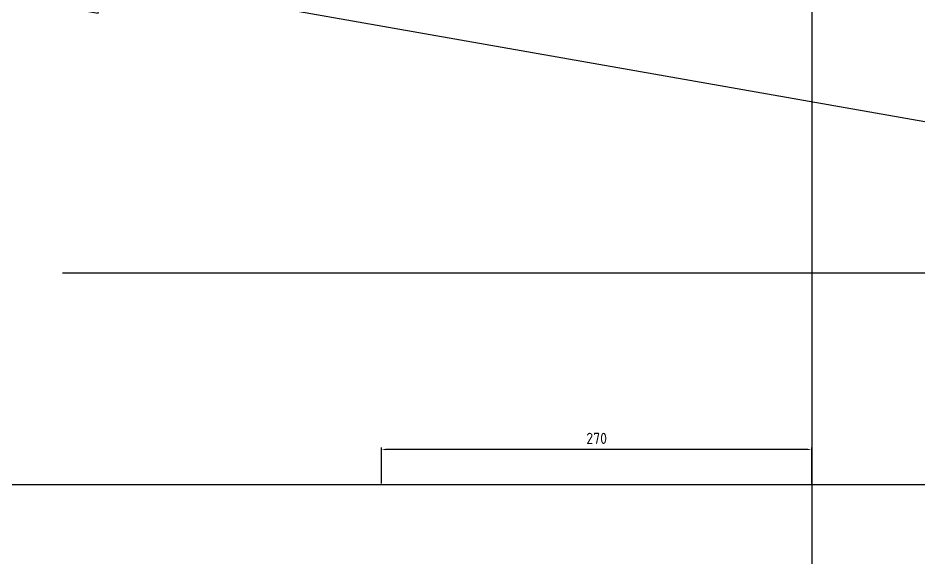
# Model space of a CAD drawing. Extents: x 426 to 4535, y 0 to 2050.
# Drawn here: x 1828 to 2394, y 40 to 383 of the extents above; entities that cross this region are included whole.
import ezdxf

# ---------------------------------------------------------------- set-up
doc = ezdxf.new("R2010")
doc.units = 0
doc.layers.get('0').update_dxf_attribs({"linetype": 'CONTINUOUS'})
doc.layers.get('DEFPOINTS').update_dxf_attribs({"linetype": 'CONTINUOUS'})
for name, color, linetype in [('DIM', 7, 'CONTINUOUS'), ('PRINT', 9, 'CONTINUOUS'), ('STABILO', 3, 'CONTINUOUS'), ('TRAIN', 7, 'CONTINUOUS'), ('TRAINQUEJAI', 7, 'CONTINUOUS')]:
    doc.layers.add(name, color=color, linetype=linetype)
doc.styles.get("Standard").update_dxf_attribs({"font": 'ISOCP', "height": 7})
doc.dimstyles.new('ISO-25', dxfattribs={"dimtxt": 7, "dimasz": 2.5, "dimexe": 1.3, "dimexo": 0.6, "dimgap": 1.5, "dimtad": 0, "dimtih": 1, "dimtoh": 1, "dimdec": 4, "dimtxsty": 'STANDARD', "dimcen": 2.5, "dimazin": 3, "dimtfac": 1, "dimtdec": 4, "dimtmove": 0, "dimatfit": 3, "dimtvp": 1, "dimtolj": 1, "dimtzin": 0})

# ---------------------------------------------------------------- blocks, each defined once
blk = doc.blocks.new('*D76')
at = {"color": 0, "linetype": 'BYBLOCK'}
for p, q in [((2056.34, 90.92), (2056.34, 113.52)), ((2326.34, 90.92), (2326.34, 113.52)), ((2323.84, 112.22), (2058.84, 112.22))]:
    blk.add_line(p, q, dxfattribs=at)
for points in [[(2058.84, 112.64), (2058.84, 111.81), (2056.34, 112.22)], [(2323.84, 112.64), (2323.84, 111.81), (2326.34, 112.22)]]:
    blk.add_solid(points, dxfattribs=at)
at = {"layer": 'DEFPOINTS', "color": 0, "linetype": 'BYBLOCK'}
for p in [(2056.34, 112.22), (2056.34, 90.32), (2326.34, 90.32)]:
    blk.add_point(p, dxfattribs=at)
at = {"color": 0, "linetype": 'BYBLOCK', "insert": (2191.34, 119.22), "char_height": 7, "attachment_point": 5}
blk.add_mtext('\\A1;270', dxfattribs=at)
blk = doc.blocks.new('*D94')
at = {"color": 0, "linetype": 'BYBLOCK'}
for start, end in [(170.3545, 174.2879), (175.7113, 179.6455)]:
    blk.add_arc((2936.88, 223), 404.06, start, end, dxfattribs=at)
for points in [[(2538.12, 290.77), (2538.94, 290.63), (2538.95, 293.16)], [(2533.24, 225.5), (2532.41, 225.5), (2532.81, 223)]]:
    blk.add_solid(points, dxfattribs=at)
at = {"layer": 'DEFPOINTS', "color": 0, "linetype": 'BYBLOCK'}
for p in [(1867.96, 411.48), (2535.55, 269.91), (1856.13, 223), (2940.87, 222.3), (2949.19, 223)]:
    blk.add_point(p, dxfattribs=at)
at = {"color": 0, "linetype": 'BYBLOCK', "insert": (2534.35, 258.22), "char_height": 7, "attachment_point": 5}
blk.add_mtext('\\A1;10°', dxfattribs=at)

msp = doc.modelspace()

# ---------------------------------------------------------------- linework, layer by layer
at = {"layer": 'DIM'}
msp.add_lwpolyline([(2940.86835, 222.29626), (1867.96128, 411.47872), (1863.97338, 388.86218), (1878.4497, 386.30962), (1883.54858, 415.22677), (1857.4912, 419.82139), (1853.4121, 396.68766), (1851.88244, 388.01252)], dxfattribs=at)
at = {"layer": 'PRINT'}
for p, q in [((2326.34318, 1940.32172), (2326.34318, 40.32172)), ((426.34318, 90.32172), (3276.34318, 90.32172))]:
    msp.add_line(p, q, dxfattribs=at)
at = {"layer": 'STABILO'}
msp.add_polyline3d([(2067.32133, 246.49249, 0)], dxfattribs=at)
at = {"layer": 'TRAIN'}
msp.add_polyline3d([(2317.18062, 175.2199, 0)], dxfattribs=at)
at = {"layer": 'TRAINQUEJAI'}
msp.add_lwpolyline([(2949.19303, 223), (1856.13153, 223)], dxfattribs=at)

# ---------------------------------------------------------------- dimensions: what is measured, and where the dimension line sits
at = {"layer": 'PRINT'}
dim = msp.add_linear_dim(base=(2056.34318, 112.22435), p1=(2326.34318, 90.32172), p2=(2056.34318, 90.32172), dimstyle='ISO-25', dxfattribs=at)
dim.commit()
dim.dimension.update_dxf_attribs({"geometry": '*D76', "text_midpoint": (2191.34318, 119.22435)})
at = {"layer": 'TRAINQUEJAI'}
dim = msp.add_angular_dim_2l(base=(2533.09802, 238.12697), line1=((2949.19303, 223), (1856.13153, 223)), line2=((2940.86835, 222.29626), (1867.96128, 411.47872)), dimstyle='ISO-25', dxfattribs=at)
dim.commit()
dim.dimension.update_dxf_attribs({"geometry": '*D94', "text_midpoint": (2534.35234, 258.21636)})

doc.saveas('drawing.dxf')
